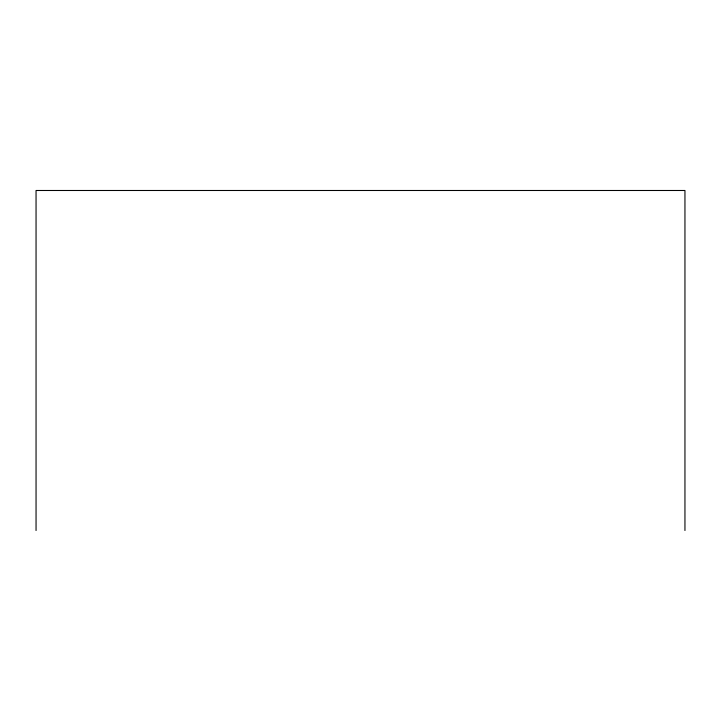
<?xml version="1.0" encoding="UTF-8"?>
<svg xmlns="http://www.w3.org/2000/svg" width="721" height="721" viewBox="0 0 721 721"><rect width="100%" height="100%" fill="white"/><g stroke="black" fill="none" stroke-linecap="round" stroke-linejoin="round"><path stroke-width="1.08" d="M684.95 530.512L684.95 190.488L36.05 190.488L36.05 530.512"/></g></svg>
